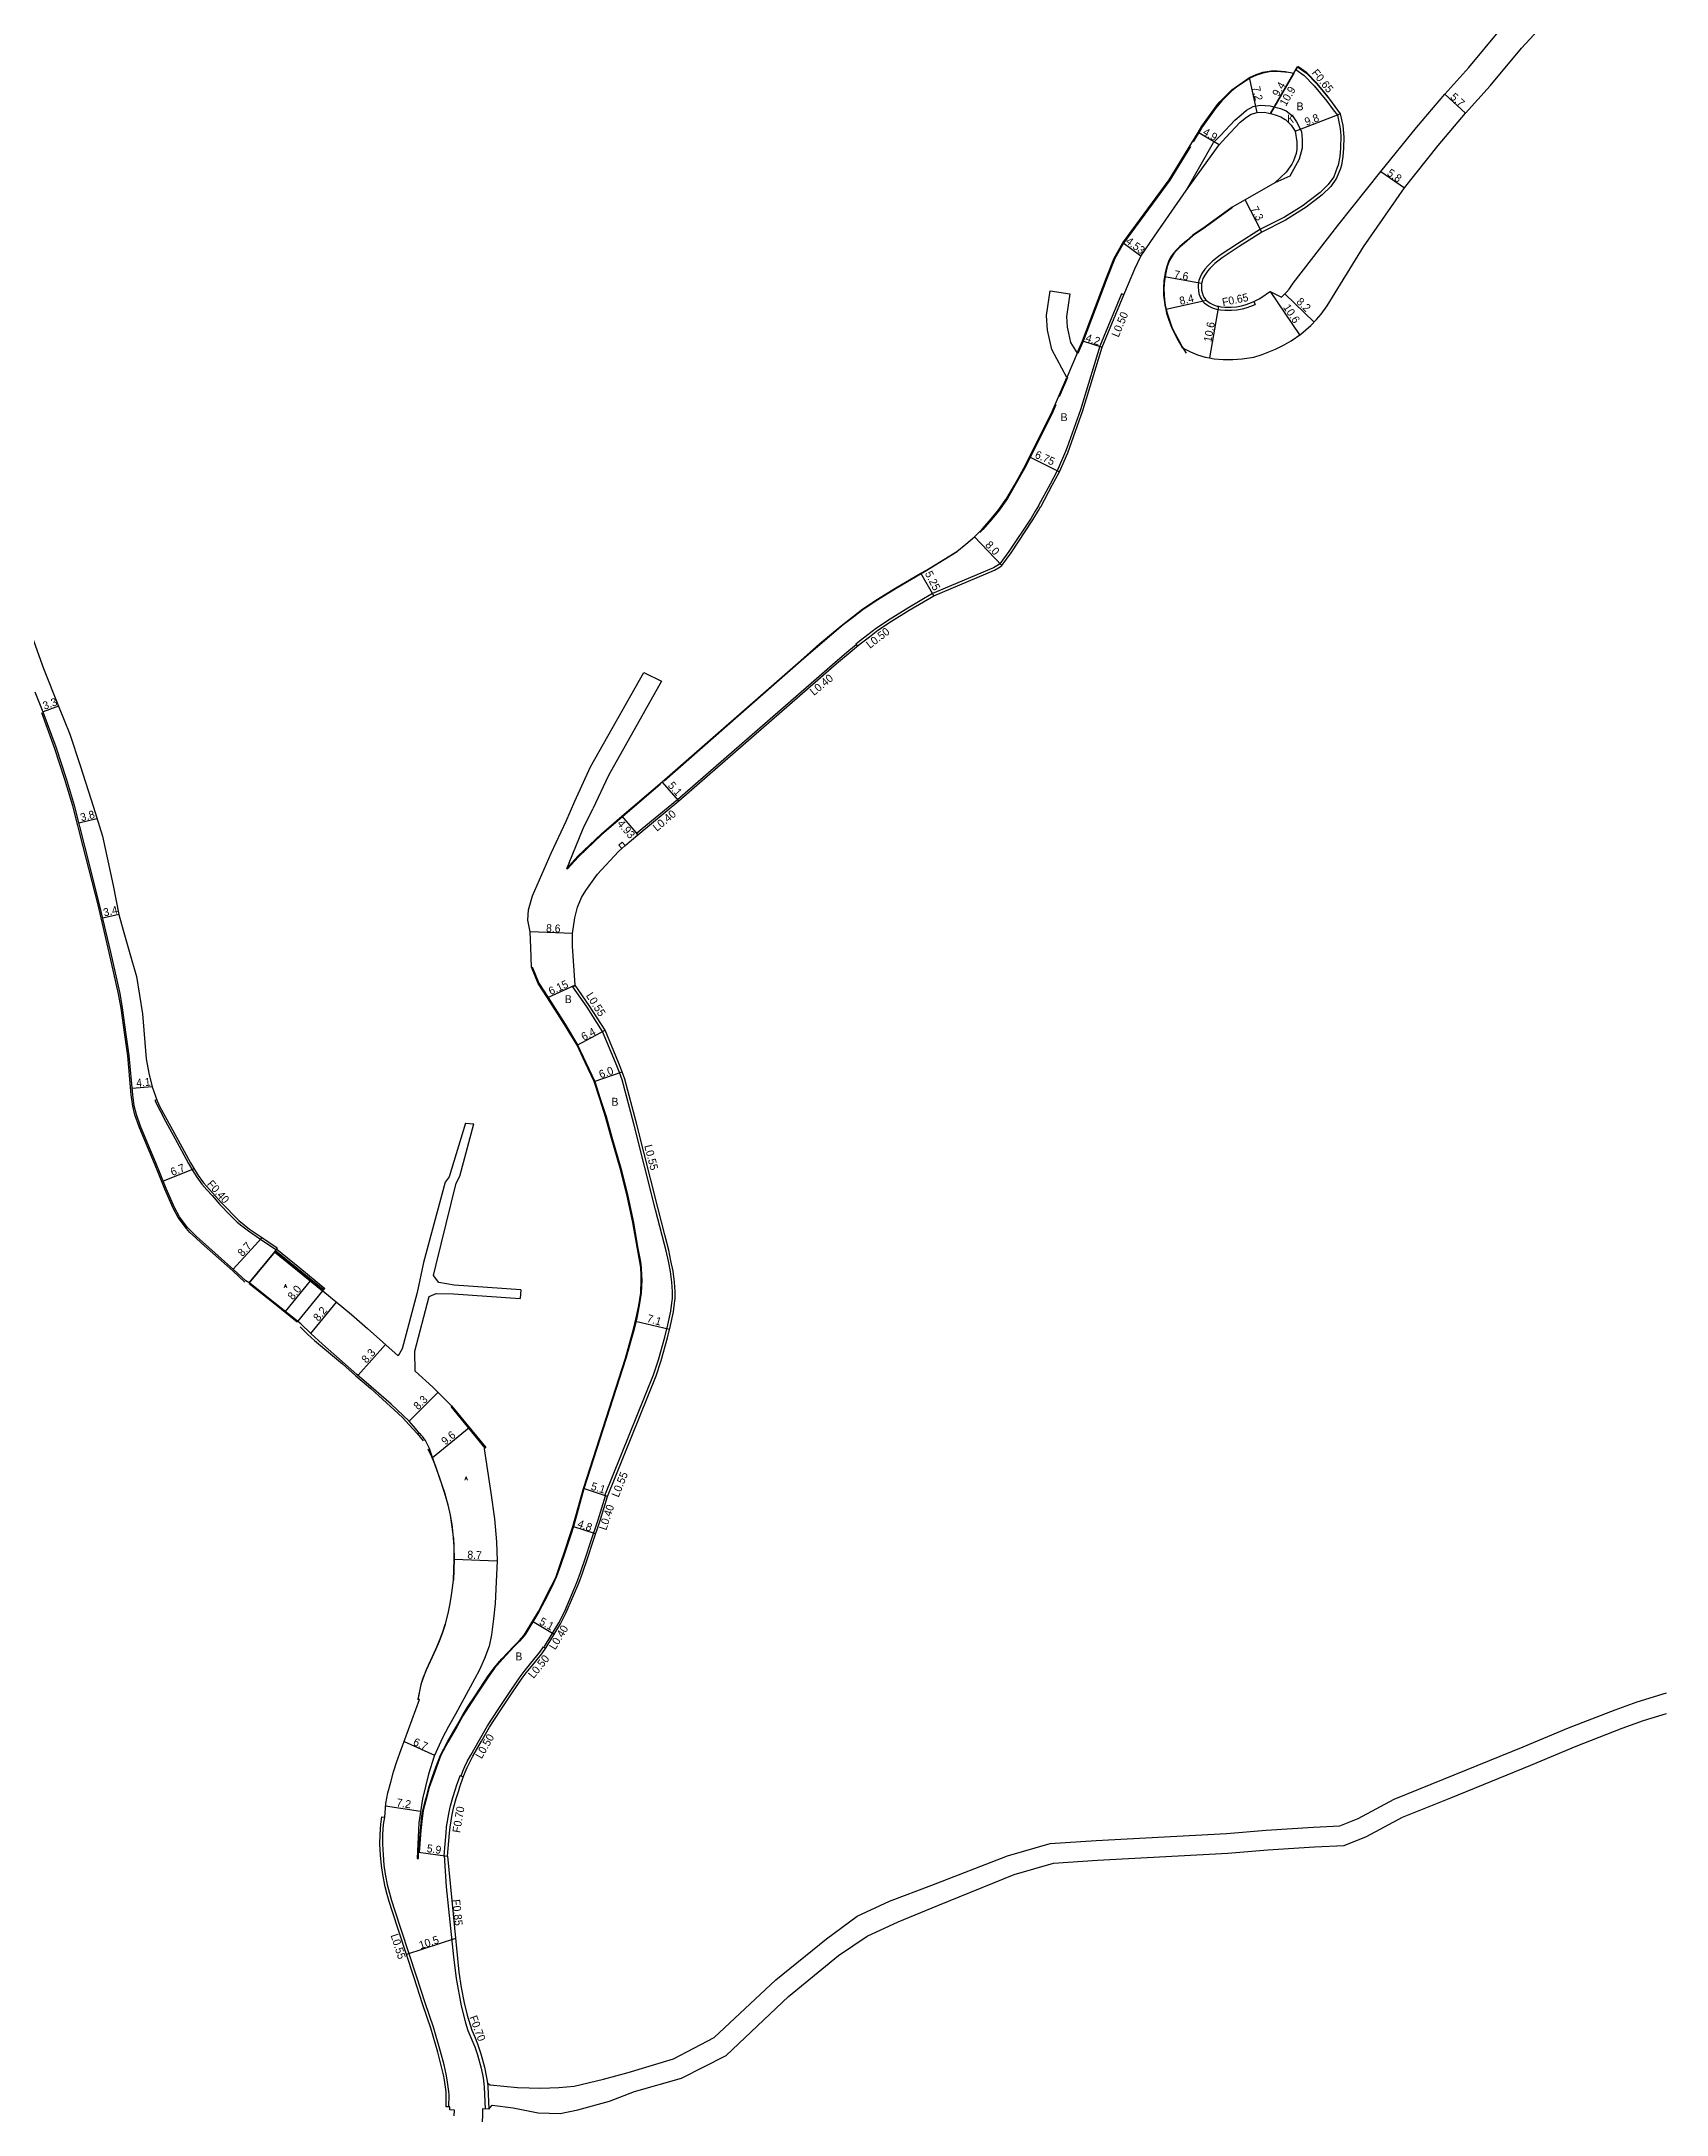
# Model space of a CAD drawing. Header units: metres. Extents: x -14400 to -12000, y -90000 to -87000.
# Drawn here: x -12610.7 to -12282.3, y -89259.4 to -88840.4 of the extents above; entities that cross this region are included whole.
import ezdxf

# ---------------------------------------------------------------- set-up
doc = ezdxf.new("R2010")
doc.units = ezdxf.units.M
doc.header["$LTSCALE"] = 2.5
for name, color, linetype in [('側溝・桝', 7, 'Continuous'), ('幅員', 7, 'Continuous'), ('歩道・分離帯・安全施設', 7, 'Continuous'), ('舗装', 7, 'Continuous'), ('道路', 7, 'Continuous')]:
    doc.layers.add(name, color=color, linetype=linetype)
doc.styles.get("Standard").update_dxf_attribs({"font": ''})
doc.styles.add('YOKO_DECO', font='txt.shx', dxfattribs={"bigfont": 'extfont.shx'})
doc.styles.get('Standard').set_extended_font_data('@MS PGothic')

msp = doc.modelspace()

# ---------------------------------------------------------------- linework, layer by layer
at = {"layer": '側溝・桝'}
for points in [[(-12356.83, -88845.54), (-12357.16, -88846.11), (-12355.49, -88847.32), (-12353.46, -88849.4), (-12350.91, -88852.5), (-12349.63, -88854.22), (-12348.8, -88855.32), (-12348.3, -88857.68), (-12348.22, -88858.04), (-12348.11, -88859.42), (-12348.19, -88861.95), (-12348.33, -88863.65), (-12348.66, -88865.4), (-12348.81, -88865.9), (-12349.54, -88867.74), (-12350.63, -88869.31), (-12352.26, -88870.94), (-12354.78, -88872.84), (-12355.73, -88873.54), (-12356.97, -88874.39), (-12359.47, -88875.9), (-12364.35, -88878.36)], [(-12364.35, -88878.36), (-12369, -88881.3), (-12372.48, -88883.61), (-12374.01, -88884.81), (-12375.07, -88885.83), (-12375.57, -88886.46), (-12376.16, -88887.28), (-12376.56, -88888.03), (-12376.78, -88888.69), (-12376.92, -88889.52), (-12376.94, -88890.08), (-12376.88, -88890.74), (-12376.77, -88891.35), (-12376.52, -88892.07), (-12376.34, -88892.44), (-12375.98, -88892.96), (-12375.7, -88893.26), (-12374.85, -88893.84), (-12374.25, -88894.15), (-12373.69, -88894.38), (-12373.22, -88894.52), (-12372.4, -88894.67), (-12371.53, -88894.74), (-12370.21, -88894.73), (-12369.13, -88894.67), (-12368, -88894.48), (-12367.22, -88894.24), (-12366.28, -88893.9), (-12365.44, -88893.55)], [(-12391.93, -88891.6), (-12392.4, -88891.4), (-12396.79, -88902.01), (-12400.71, -88914.86), (-12403.39, -88922.41), (-12403.74, -88923.28), (-12405.43, -88927.17), (-12406.86, -88929.87), (-12409.2, -88934.19), (-12409.23, -88934.25), (-12409.87, -88935.37), (-12410.69, -88936.73), (-12415.17, -88943.48), (-12416.99, -88945.97), (-12417.26, -88946.2), (-12418.31, -88946.78), (-12430.59, -88952), (-12435.6, -88954.92), (-12439.17, -88957.15), (-12441.94, -88958.97), (-12443.68, -88960.34), (-12445.79, -88961.94), (-12446.14, -88962.23), (-12445.81, -88962.62)], [(-12365.71, -88892.96), (-12365.44, -88893.55)], [(-12482.18, -88993.58), (-12454.05, -88969.14), (-12450.28, -88965.84), (-12447.53, -88963.53), (-12446.07, -88962.31)], [(-12490.17, -89000.73), (-12490.43, -89000.43), (-12482.18, -88993.58)], [(-12494.7, -89046.78), (-12497.3, -89040.51), (-12500.45, -89035.56), (-12503.29, -89031.44), (-12502.82, -89031.15)], [(-12496.32, -89134.45), (-12496.85, -89134.28), (-12487.01, -89109.91), (-12485.97, -89106.84), (-12484.7, -89102.28), (-12484.1, -89099.78), (-12483.54, -89097.04), (-12483.35, -89095.85), (-12483.2, -89094.45), (-12483.17, -89093.05), (-12483.29, -89091.19), (-12483.58, -89089), (-12484.01, -89086.93), (-12484.45, -89084.85), (-12485.27, -89081.75), (-12486.6, -89076.51), (-12491, -89059.13), (-12493.35, -89050.29), (-12493.86, -89048.81), (-12494.7, -89046.78)], [(-12587.41, -89054.23), (-12587.78, -89054.42), (-12585.62, -89058.64), (-12582.85, -89063.66), (-12580.98, -89067.16), (-12580.13, -89068.65), (-12579.31, -89069.93), (-12578.3, -89071.36), (-12577.3, -89072.47), (-12576.19, -89073.66), (-12574.65, -89075.43), (-12572.64, -89077.52), (-12571.12, -89079.02), (-12570.23, -89079.74), (-12568.89, -89080.81), (-12566.62, -89082.36), (-12563.32, -89084.56)], [(-12509.13, -89164.93), (-12509.01, -89164.77), (-12506.17, -89160.01), (-12504.99, -89157.76), (-12502.48, -89151.85), (-12501.76, -89149.86), (-12500.68, -89146.64), (-12499.65, -89143.58), (-12498.2, -89139.22), (-12496.7, -89134.33)], [(-12525.89, -89190.94), (-12525.54, -89190), (-12525.16, -89189.07), (-12524.66, -89188.04), (-12523.95, -89186.72), (-12522.18, -89183.67), (-12520.58, -89180.8), (-12518.4, -89177.54), (-12515.87, -89173.67), (-12513.94, -89170.91), (-12513.12, -89169.84), (-12511.81, -89168.17), (-12509.98, -89165.96), (-12509.21, -89164.87), (-12508.8, -89165.16)], [(-12529.32, -89207.06), (-12528.94, -89202.44), (-12528.82, -89201.22), (-12528.4, -89198.61), (-12528.39, -89198.57), (-12528.01, -89197), (-12527.57, -89195.31), (-12527.05, -89193.64), (-12526.8, -89192.93), (-12526.11, -89190.93), (-12526.08, -89190.87)], [(-12526.08, -89190.87), (-12525.42, -89191.1)], [(-12528.36, -89257.81), (-12528.32, -89255.39), (-12528.36, -89254.74), (-12528.68, -89252.35), (-12528.89, -89251.23), (-12529.35, -89249.35), (-12530.05, -89246.64), (-12531.49, -89241.74), (-12533.14, -89236.83), (-12534.87, -89231.61), (-12538.04, -89221.97), (-12539.23, -89218.26), (-12539.87, -89216.16), (-12540.27, -89214.73), (-12540.68, -89213.23), (-12541.19, -89210.8), (-12541.41, -89209), (-12541.6, -89206.89), (-12541.73, -89204.71), (-12541.71, -89202.8), (-12541.57, -89200.74), (-12541.33, -89199.3)], [(-12529.32, -89207.06), (-12528.93, -89213.34), (-12527.43, -89227.5), (-12526.88, -89231.91), (-12525.91, -89237.43), (-12524.99, -89240.87), (-12524.51, -89242.37), (-12523.14, -89245.72), (-12522.61, -89247.32), (-12521.86, -89250), (-12521.45, -89251.99), (-12521.21, -89253.79), (-12521.06, -89258.27)], [(-12520.58, -89253.02), (-12520.48, -89253.73), (-12520.32, -89258.32)]]:
    msp.add_lwpolyline(points, dxfattribs=at)
msp.add_lwpolyline([(-12494.01, -89002.83), (-12493.42, -89003.51), (-12492.74, -89002.93), (-12493.33, -89002.25)], close=True, dxfattribs=at)
at = {"layer": '幅員'}
for points in [[(-12362.34, -88854.95), (-12356.83, -88845.54)], [(-12365.01, -88854.76), (-12366.55, -88847.72)], [(-12357.59, -88846.84), (-12362.34, -88854.95)], [(-12327.11, -88851.07), (-12322.89, -88854.9)], [(-12357.35, -88858.56), (-12348.2, -88855.05)], [(-12372.72, -88861.29), (-12376.94, -88858.8)], [(-12340.02, -88866.68), (-12335.25, -88869.98)], [(-12364.05, -88878.93), (-12367.41, -88872.45)], [(-12388.52, -88883.78), (-12392.15, -88881.08)], [(-12376.23, -88889.33), (-12383.71, -88887.99)], [(-12362.39, -88890.92), (-12356.42, -88899.73)], [(-12353.52, -88897.13), (-12359.4, -88891.42)], [(-12375.27, -88892.77), (-12383.48, -88894.57)], [(-12372.8, -88893.94), (-12374.63, -88904.38)], [(-12400.33, -88900.92), (-12396.32, -88902.18)], [(-12411, -88924.33), (-12404.97, -88927.37)], [(-12416.62, -88946.31), (-12422.12, -88940.5)], [(-12430.34, -88952.43), (-12432.99, -88947.9)], [(-12481.91, -88993.89), (-12485.26, -88990.04)], [(-12493.38, -88996.99), (-12490.17, -89000.73)], [(-12503.36, -89020.71), (-12511.95, -89020.34)], [(-12502.82, -89031.15), (-12508.42, -89033.7)], [(-12502.47, -89043.23), (-12496.81, -89040.26)], [(-12499, -89050.63), (-12493.34, -89048.62)], [(-12483.77, -89100.75), (-12490.67, -89099.1)], [(-12496.32, -89134.45), (-12501.18, -89132.88)], [(-12498.72, -89142.05), (-12503.28, -89140.53)], [(-12527.31, -89147.11), (-12518.61, -89147.5)], [(-12507.1, -89162.34), (-12511.48, -89159.72)], [(-12537.39, -89183.97), (-12531.25, -89186.76)], [(-12541.16, -89196.96), (-12534.1, -89198.09)], [(-12534.48, -89206.38), (-12528.63, -89207.15)], [(-12527, -89223.78), (-12536.96, -89227.05)]]:
    msp.add_lwpolyline(points, dxfattribs=at)
at = {"layer": '幅員', "flags": 128}
for points in [[(-12607.24, -88974.72), (-12610.38, -88975.87)], [(-12599.49, -88997.49), (-12603.13, -88998.42)], [(-12595.04, -89016.83), (-12598.31, -89017.6)], [(-12588.31, -89051.65), (-12592.35, -89052.02)], [(-12579.85, -89068.23), (-12586.1, -89070.75)], [(-12566.11, -89082.14), (-12571.95, -89088.54)], [(-12561.4, -89097.11), (-12556.34, -89090.92)], [(-12556.29, -89101.52), (-12551.11, -89095.19)], [(-12546.73, -89109.98), (-12541.19, -89103.74)], [(-12536.41, -89119.27), (-12530.56, -89113.42)], [(-12531.65, -89126.59), (-12524.25, -89120.52)]]:
    msp.add_lwpolyline(points, dxfattribs=at)
at = {"layer": '歩道・分離帯・安全施設'}
for points in [[(-12350.68, -88851.6), (-12352.9, -88848.9), (-12354.99, -88846.75), (-12356.77, -88845.47)], [(-12359.15, -88846.66), (-12359.39, -88846.61), (-12361.12, -88846.46), (-12362.15, -88846.51), (-12363.84, -88846.8), (-12364.48, -88846.99), (-12365.15, -88847.25), (-12366.47, -88847.86), (-12369.18, -88849.67), (-12370.1, -88850.41), (-12372.16, -88852.43), (-12372.91, -88853.27), (-12373.51, -88854.03), (-12376.07, -88857.61), (-12376.35, -88858.1), (-12377.11, -88859.36), (-12377.91, -88860.68)], [(-12378.5, -88861.64), (-12382.64, -88868.43), (-12388.67, -88876.6), (-12392.02, -88881.16), (-12393.78, -88884.26), (-12395.31, -88888.17), (-12400.19, -88900.97), (-12401.25, -88903.46)], [(-12370.01, -88873.96), (-12375.45, -88877.94), (-12377.94, -88879.66), (-12379.23, -88880.77), (-12380.54, -88881.91), (-12381.21, -88882.57), (-12381.84, -88883.28), (-12382.35, -88884.02), (-12382.74, -88884.71), (-12383.18, -88885.89), (-12383.47, -88887.2), (-12383.74, -88888.73), (-12383.84, -88890.35), (-12383.82, -88891.54), (-12383.82, -88891.67), (-12383.73, -88892.61), (-12383.57, -88893.7), (-12383.21, -88895.32), (-12382.75, -88896.73), (-12382.22, -88898.13), (-12381.57, -88899.5), (-12380.87, -88900.83), (-12380.17, -88902.1), (-12379.34, -88903.42)], [(-12403.34, -88908.35), (-12404.99, -88912.22)], [(-12405.69, -88913.87), (-12406.49, -88915.73), (-12412.03, -88926.72), (-12413.95, -88930.14), (-12415.47, -88932.77), (-12417.28, -88935.34), (-12419.03, -88937.45), (-12420.48, -88939.05), (-12421.05, -88939.63)], [(-12425.62, -88943.59), (-12431.78, -88947.36), (-12437.98, -88950.99), (-12441.65, -88953.28), (-12444.63, -88955.23), (-12446.49, -88956.7), (-12448.66, -88958.34), (-12450.55, -88959.93), (-12453.34, -88962.27), (-12457.15, -88965.6), (-12484.87, -88989.89)], [(-12569.58, -89091.13), (-12572.03, -89088.89), (-12578.35, -89083.25), (-12579.57, -89082.14), (-12580.7, -89081.09), (-12581.41, -89080.31), (-12583.09, -89078.1), (-12584.12, -89076.23), (-12585.79, -89072.35), (-12587.01, -89069.32), (-12587.89, -89067.19), (-12589.51, -89063.31), (-12590.95, -89059.76), (-12591.82, -89057.37), (-12592.27, -89055.58), (-12592.55, -89053.32), (-12593.28, -89045.4), (-12593.87, -89041.14), (-12594.61, -89035.77), (-12595.14, -89032.89), (-12597, -89024.51), (-12599.27, -89014.9), (-12602.26, -89003.09), (-12604.36, -88994.89), (-12605.96, -88989.56), (-12608.04, -88983.15), (-12610.63, -88976.09)], [(-12485.58, -88990.51), (-12493.28, -88997.11), (-12497.44, -89000.66), (-12502.18, -89005.18), (-12504.45, -89007.7)], [(-12511.53, -89027.46), (-12510.18, -89030.71), (-12508.29, -89033.63), (-12504.87, -89038.99), (-12502.34, -89043.16), (-12500.7, -89046.78)], [(-12500.7, -89046.78), (-12498.9, -89050.59), (-12497.77, -89054.06), (-12496.6, -89057.69), (-12495.45, -89061.82), (-12493.64, -89068.1), (-12492.27, -89073.44), (-12491.06, -89079.09), (-12490.15, -89084.38), (-12489.65, -89087.03), (-12489.5, -89088.27), (-12489.41, -89089.73), (-12489.4, -89090.75), (-12489.47, -89093.32), (-12489.88, -89095.88), (-12490.4, -89098.38), (-12490.94, -89100.66), (-12492.59, -89106.57), (-12501.08, -89132.91), (-12503.18, -89140.56), (-12503.73, -89142.22), (-12504.76, -89145.27), (-12505.82, -89148.44), (-12506.62, -89150.66), (-12507.57, -89152.74), (-12509.07, -89155.62), (-12510.18, -89157.76), (-12512.82, -89162.16), (-12513.15, -89162.63), (-12514.11, -89163.72), (-12515.16, -89164.82), (-12517.56, -89167.35), (-12519.12, -89169.16), (-12520.32, -89170.78), (-12522.82, -89174.62), (-12524.49, -89177.12), (-12525.52, -89178.79), (-12526.79, -89181.05), (-12528.57, -89184.13), (-12529.99, -89186.76), (-12530.9, -89189.19), (-12531.63, -89191.26), (-12532.32, -89193.31), (-12532.81, -89195.2), (-12532.95, -89195.71), (-12533.08, -89196.15), (-12533.54, -89197.94), (-12533.66, -89198.57), (-12533.78, -89199.58), (-12534.02, -89201.98), (-12534.38, -89206.39)], [(-12553.74, -89092.65), (-12563.36, -89084.88)], [(-12559, -89099.15), (-12568.76, -89091.32)], [(-12558.4, -89100.16), (-12557.03, -89101.57), (-12556.1, -89102.4), (-12555.49, -89102.93), (-12549.87, -89107.66)], [(-12549.87, -89107.66), (-12547.19, -89110.07), (-12544.17, -89112.68)], [(-12544.17, -89112.68), (-12539.4, -89116.93)], [(-12539.4, -89116.93), (-12537.73, -89118.51), (-12536.4, -89119.96), (-12534.8, -89121.76), (-12533.59, -89123.21)], [(-12527.99, -89116.27), (-12521.08, -89124.69)], [(-12532.59, -89124.82), (-12531.86, -89126.36), (-12531.09, -89128.36), (-12530.3, -89130.56), (-12529.27, -89133.65), (-12528.57, -89136.14), (-12528.11, -89138.23), (-12527.79, -89140.11), (-12527.57, -89142.11), (-12527.51, -89142.83)], [(-12527.51, -89142.83), (-12527.39, -89144.6), (-12527.36, -89147.11), (-12527.42, -89149.28), (-12527.51, -89151.34)], [(-12527.51, -89151.34), (-12527.6, -89152.48), (-12527.88, -89154.39), (-12528.18, -89156.11), (-12528.59, -89158.14), (-12529.13, -89160.24), (-12529.73, -89162.1), (-12530.32, -89163.67), (-12530.99, -89165.25), (-12532.16, -89167.74), (-12532.97, -89169.51), (-12533.65, -89171.31), (-12534, -89172.48), (-12534.65, -89175.59)]]:
    msp.add_lwpolyline(points, dxfattribs=at)
at = {"layer": '舗装'}
for points in [[(-12379.35, -88870.52), (-12373.81, -88860.86), (-12372.4, -88859.4), (-12369.55, -88856.32), (-12368.23, -88855.25), (-12367.14, -88854.3), (-12365.83, -88853.54), (-12364.42, -88853.31), (-12362.39, -88853.4), (-12360.29, -88853.96), (-12359.17, -88854.41), (-12357.85, -88855.45), (-12357.05, -88856.65), (-12356.05, -88858.62), (-12355.89, -88860.24), (-12355.91, -88861.96), (-12356.5, -88864.19), (-12358.42, -88867.63), (-12361.43, -88868.95)], [(-12401.39, -88903.4), (-12403.48, -88908.3)], [(-12563.56, -89085.04), (-12568.72, -89091.27)], [(-12553.88, -89092.93), (-12558.94, -89099.08)]]:
    msp.add_lwpolyline(points, dxfattribs=at)
at = {"layer": '道路'}
for points in [[(-12481.91, -88993.89), (-12453.79, -88969.44), (-12450.02, -88966.14), (-12447.28, -88963.84), (-12445.48, -88962.34), (-12443.37, -88960.74), (-12441.64, -88959.38), (-12438.9, -88957.57), (-12435.34, -88955.35), (-12430.34, -88952.43), (-12418.09, -88947.23), (-12416.98, -88946.61), (-12416.62, -88946.31), (-12414.75, -88943.77), (-12410.33, -88937.09), (-12409.19, -88935.19), (-12408.79, -88934.49), (-12408.76, -88934.43), (-12406.42, -88930.11), (-12404.97, -88927.37), (-12403.29, -88923.52), (-12402.85, -88922.39), (-12400.23, -88915.02), (-12396.32, -88902.18), (-12391.93, -88891.6), (-12391.02, -88889.39), (-12389.76, -88886.36), (-12388.52, -88883.78), (-12385.74, -88879.75), (-12379.35, -88870.52), (-12372.72, -88861.29), (-12371.31, -88859.83), (-12368.46, -88856.75), (-12367.14, -88855.68), (-12366.19, -88855.11), (-12365.01, -88854.76), (-12363.58, -88854.73), (-12362.34, -88854.95), (-12361.36, -88855.22), (-12360.25, -88855.63), (-12359.33, -88856.16), (-12359.19, -88856.26), (-12358.25, -88857.18), (-12358.15, -88857.31), (-12357.35, -88858.56), (-12356.97, -88860.68), (-12356.97, -88862.21), (-12357.14, -88863.03), (-12357.66, -88864.56), (-12357.99, -88865.24), (-12359.17, -88866.8), (-12361.43, -88868.95), (-12367.41, -88872.45), (-12370.07, -88873.88), (-12375.51, -88877.86), (-12378, -88879.58), (-12379.29, -88880.7), (-12380.61, -88881.83), (-12381.29, -88882.5), (-12381.92, -88883.21), (-12382.43, -88883.96), (-12382.83, -88884.67), (-12383.27, -88885.86), (-12383.57, -88887.18), (-12383.71, -88887.99), (-12383.84, -88888.72), (-12383.94, -88890.34), (-12383.92, -88891.55), (-12383.92, -88891.68), (-12383.83, -88892.62), (-12383.66, -88893.72), (-12383.48, -88894.57), (-12383.31, -88895.35), (-12382.84, -88896.77), (-12382.31, -88898.17), (-12381.66, -88899.55), (-12380.96, -88900.87), (-12380.26, -88902.15), (-12380.2, -88902.23), (-12379.94, -88902.41), (-12378.47, -88903.17), (-12377.07, -88903.76), (-12375.52, -88904.22), (-12374.63, -88904.38), (-12373.68, -88904.55), (-12371.89, -88904.7), (-12369.9, -88904.67), (-12368.06, -88904.58), (-12365.7, -88904.19), (-12364.03, -88903.67), (-12362.66, -88903.17), (-12361.3, -88902.6), (-12359.52, -88901.72), (-12358.14, -88900.9), (-12356.19, -88899.58), (-12354.18, -88897.81), (-12352.99, -88896.58), (-12352.09, -88895.51), (-12350.88, -88893.84), (-12343.5, -88881.94), (-12335.25, -88869.98), (-12328.45, -88861.43), (-12322.89, -88854.9), (-12317.91, -88849.4), (-12311.59, -88841.75), (-12305.66, -88835.36)], [(-12401.39, -88903.4), (-12400.33, -88900.92), (-12395.45, -88888.11), (-12393.91, -88884.2), (-12392.15, -88881.08), (-12388.79, -88876.51), (-12382.77, -88868.35), (-12376.94, -88858.8), (-12376.2, -88857.53), (-12373.59, -88853.89), (-12373, -88853.13), (-12372.54, -88852.59), (-12370.12, -88850.21), (-12369.48, -88849.69), (-12366.55, -88847.72), (-12365.18, -88847.1), (-12364.6, -88846.88), (-12363.84, -88846.65), (-12362.2, -88846.36), (-12360.97, -88846.33), (-12359.37, -88846.47), (-12357.59, -88846.84), (-12357.16, -88846.11), (-12356.83, -88845.54), (-12355.06, -88846.83), (-12352.97, -88848.97), (-12350.4, -88852.1), (-12348.2, -88855.05), (-12347.7, -88857.38), (-12347.47, -88859.75), (-12347.54, -88861.99), (-12347.68, -88863.69), (-12347.99, -88865.44), (-12348.19, -88866.12), (-12348.97, -88868.05), (-12350.13, -88869.73), (-12351.84, -88871.43), (-12355.12, -88873.92), (-12359.26, -88876.53), (-12364.05, -88878.93), (-12368.65, -88881.84), (-12372.1, -88884.13), (-12373.58, -88885.3), (-12374.59, -88886.27), (-12375.05, -88886.85), (-12375.6, -88887.62), (-12375.96, -88888.29), (-12376.15, -88888.85), (-12376.23, -88889.33), (-12376.28, -88889.59), (-12376.29, -88890.06), (-12376.24, -88890.65), (-12376.14, -88891.18), (-12375.92, -88891.82), (-12375.78, -88892.1), (-12375.47, -88892.55), (-12375.27, -88892.77), (-12374.52, -88893.28), (-12373.98, -88893.56), (-12373.47, -88893.77), (-12373.07, -88893.89), (-12372.8, -88893.94), (-12372.32, -88894.02), (-12371.51, -88894.09), (-12370.23, -88894.08), (-12369.2, -88894.02), (-12368.15, -88893.85), (-12367.43, -88893.63), (-12366.52, -88893.29), (-12365.71, -88892.96), (-12364.59, -88892.4), (-12363.83, -88891.95), (-12362.69, -88891.17), (-12362.39, -88890.92), (-12360.07, -88892.1), (-12359.4, -88891.42), (-12359.08, -88891.09), (-12358.56, -88890.47), (-12357.7, -88889.28), (-12348.73, -88877.59), (-12340.02, -88866.68), (-12332.83, -88857.79), (-12327.11, -88851.07), (-12322.22, -88845.67), (-12315.99, -88838.12)], [(-12403.48, -88908.3), (-12406.5, -88902.7), (-12407.06, -88900.22), (-12407.4, -88898.73), (-12407.56, -88895.82), (-12406.81, -88890.84)], [(-12406.81, -88890.84), (-12402.85, -88891.44)], [(-12402.85, -88891.44), (-12403.54, -88896.01), (-12403.42, -88898.18), (-12403.16, -88899.34), (-12402.72, -88901.28), (-12401.39, -88903.4)], [(-12485.26, -88990.04), (-12457.25, -88965.49), (-12453.44, -88962.15), (-12450.65, -88959.81), (-12448.75, -88958.23), (-12446.58, -88956.58), (-12444.71, -88955.11), (-12441.73, -88953.15), (-12438.06, -88950.86), (-12432.99, -88947.9), (-12431.86, -88947.23), (-12425.7, -88943.46), (-12423.87, -88941.99), (-12422.12, -88940.5), (-12420.59, -88938.95), (-12419.14, -88937.35), (-12417.4, -88935.25), (-12415.6, -88932.69), (-12414.08, -88930.07), (-12412.17, -88926.65), (-12411, -88924.33), (-12406.62, -88915.67), (-12403.48, -88908.3)], [(-12612.57, -88960.73), (-12610.29, -88967.16), (-12607.24, -88974.72), (-12604.96, -88980.4), (-12602.89, -88986.73), (-12600.22, -88995.17), (-12598.39, -89001), (-12596.19, -89010.96), (-12595.04, -89016.83), (-12594.21, -89020.01), (-12592.41, -89026.17), (-12591.51, -89029.39), (-12590.31, -89036.93), (-12589.54, -89045.99), (-12589.02, -89048.91), (-12588.31, -89051.65), (-12587.3, -89054.53), (-12586.78, -89055.73), (-12584.62, -89059.66), (-12581.84, -89064.69), (-12580.56, -89067.05), (-12579.05, -89069.57), (-12577.98, -89071.08), (-12574.35, -89075.15), (-12570.82, -89078.68), (-12568.63, -89080.46), (-12566.42, -89081.93), (-12563.08, -89084.21), (-12563.61, -89085), (-12558.94, -89088.8), (-12553.87, -89092.93), (-12548.03, -89097.71), (-12544.81, -89100.52), (-12538.6, -89106.03)], [(-12502.93, -88993.95), (-12499.71, -88986.99), (-12488.96, -88967.95)], [(-12485.36, -88969.7), (-12496.13, -88988.78), (-12499.24, -88995.5)], [(-12488.96, -88967.95), (-12485.36, -88969.7)], [(-12531.04, -89128.34), (-12532.29, -89124.77), (-12532.85, -89123.67), (-12533.11, -89123.18), (-12533.35, -89122.8), (-12533.62, -89122.44), (-12533.88, -89122.13), (-12534.12, -89121.87), (-12534.27, -89121.73), (-12535.12, -89120.76), (-12536.41, -89119.27), (-12540.04, -89115.8), (-12544.06, -89112.29), (-12546.95, -89109.79), (-12550.44, -89106.73), (-12553.93, -89103.7), (-12556.29, -89101.52), (-12558.3, -89099.6), (-12563.52, -89095.42), (-12568.6, -89091.34), (-12569.39, -89090.87), (-12571.82, -89088.66), (-12578.14, -89083.02), (-12579.36, -89081.91), (-12580.47, -89080.87), (-12581.16, -89080.1), (-12582.82, -89077.93), (-12583.84, -89076.09), (-12585.5, -89072.23), (-12586.72, -89069.2), (-12587.6, -89067.07), (-12589.22, -89063.19), (-12590.66, -89059.65), (-12591.51, -89057.27), (-12591.96, -89055.52), (-12592.24, -89053.29), (-12592.97, -89045.36), (-12593.56, -89041.1), (-12594.3, -89035.72), (-12594.83, -89032.83), (-12596.7, -89024.44), (-12598.96, -89014.82), (-12601.96, -89003.01), (-12604.06, -88994.81), (-12605.66, -88989.46), (-12607.75, -88983.05), (-12610.34, -88975.97), (-12611.95, -88971.92)], [(-12504.56, -89007.61), (-12502.29, -89005.07), (-12497.54, -89000.55), (-12493.38, -88996.99), (-12485.26, -88990.04)], [(-12507.67, -89004.48), (-12504.65, -88998.01), (-12502.93, -88993.95)], [(-12504.04, -89006.38), (-12501.25, -88999.46), (-12499.24, -88995.5)], [(-12498.34, -89008.7), (-12494.1, -89004.09), (-12493.42, -89003.51), (-12492.74, -89002.93), (-12490.17, -89000.73), (-12481.91, -88993.89)], [(-12511.95, -89020.34), (-12512.38, -89017.99), (-12512.25, -89015.91), (-12511.47, -89013.11), (-12507.67, -89004.48)], [(-12504.04, -89006.38), (-12504.56, -89007.61)], [(-12502.82, -89031.15), (-12503.38, -89023.24), (-12503.36, -89020.71), (-12502.92, -89017.54), (-12502.36, -89015.4), (-12501.53, -89013.43), (-12500.71, -89012), (-12498.34, -89008.7)], [(-12500.81, -89046.78), (-12502.47, -89043.23), (-12505, -89039.06), (-12508.42, -89033.7), (-12510.32, -89030.77), (-12511.67, -89027.49), (-12511.81, -89023.52), (-12511.95, -89020.34)], [(-12494.11, -89046.78), (-12496.81, -89040.26), (-12499.98, -89035.27), (-12502.82, -89031.15)], [(-12534.48, -89206.38), (-12534.12, -89201.97), (-12533.88, -89199.57), (-12533.76, -89198.61), (-12533.65, -89197.96), (-12533.08, -89195.78), (-12532.91, -89195.18), (-12532.42, -89193.28), (-12531.72, -89191.23), (-12531, -89189.16), (-12530.08, -89186.72), (-12528.66, -89184.08), (-12526.87, -89181), (-12525.61, -89178.73), (-12524.58, -89177.07), (-12522.91, -89174.57), (-12520.4, -89170.73), (-12519.2, -89169.1), (-12517.63, -89167.29), (-12515.23, -89164.75), (-12514.18, -89163.66), (-12513.21, -89162.54), (-12512.93, -89162.15), (-12510.27, -89157.71), (-12509.15, -89155.57), (-12507.66, -89152.69), (-12506.71, -89150.63), (-12505.92, -89148.41), (-12504.85, -89145.24), (-12503.82, -89142.18), (-12503.28, -89140.53), (-12501.18, -89132.88), (-12492.68, -89106.54), (-12491.04, -89100.64), (-12490.5, -89098.36), (-12489.98, -89095.86), (-12489.57, -89093.31), (-12489.5, -89090.75), (-12489.51, -89089.73), (-12489.6, -89088.28), (-12489.75, -89087.04), (-12490.25, -89084.4), (-12491.16, -89079.11), (-12492.37, -89073.46), (-12493.74, -89068.12), (-12495.55, -89061.84), (-12496.7, -89057.72), (-12497.87, -89054.09), (-12499, -89050.63), (-12500.81, -89046.78)], [(-12528.63, -89207.15), (-12528.24, -89202.5), (-12528.13, -89201.31), (-12527.71, -89198.74), (-12527.7, -89198.72), (-12527.33, -89197.17), (-12526.9, -89195.5), (-12526.38, -89193.86), (-12526.14, -89193.15), (-12525.45, -89191.17), (-12525.08, -89190.18), (-12524.7, -89189.27), (-12524.22, -89188.27), (-12523.51, -89186.96), (-12521.74, -89183.92), (-12520.15, -89181.06), (-12517.98, -89177.82), (-12515.46, -89173.95), (-12513.53, -89171.2), (-12512.73, -89170.14), (-12511.42, -89168.49), (-12509.59, -89166.27), (-12508.68, -89164.98), (-12505.82, -89160.2), (-12504.63, -89157.93), (-12502.11, -89152), (-12501.38, -89149.99), (-12500.3, -89146.77), (-12499.27, -89143.71), (-12497.82, -89139.34), (-12496.32, -89134.45), (-12486.5, -89110.1), (-12485.44, -89107), (-12484.17, -89102.42), (-12483.57, -89099.9), (-12483, -89097.14), (-12482.8, -89095.93), (-12482.65, -89094.48), (-12482.62, -89093.04), (-12482.74, -89091.14), (-12483.04, -89088.91), (-12483.48, -89086.82), (-12483.92, -89084.72), (-12484.74, -89081.62), (-12486.07, -89076.37), (-12490.47, -89059), (-12492.82, -89050.13), (-12493.34, -89048.62), (-12494.11, -89046.78)], [(-12525.03, -89059), (-12528.33, -89069.88), (-12529.14, -89070.93), (-12533.48, -89087.18), (-12534.8, -89093.27), (-12537.78, -89104.65), (-12538.6, -89106.03)], [(-12513.84, -89092.72), (-12527.31, -89091.73), (-12530.42, -89091.2), (-12531.44, -89089.84), (-12530.95, -89087.59), (-12526.89, -89071.17), (-12526.18, -89069.71), (-12523.32, -89059.18)], [(-12525.03, -89059), (-12523.32, -89059.18)], [(-12513.84, -89092.72), (-12513.99, -89094.48)], [(-12535.21, -89109.14), (-12535.25, -89105.07), (-12532.37, -89094.05), (-12530.95, -89093.47), (-12527.46, -89093.5), (-12513.99, -89094.48)], [(-12535.21, -89109.14), (-12535.19, -89109.16), (-12531.62, -89112.36), (-12527.84, -89116.14), (-12520.93, -89124.56), (-12521.26, -89124.84), (-12519.86, -89133.7)], [(-12527.46, -89142.83), (-12527.51, -89142.1), (-12527.74, -89140.1), (-12528.05, -89138.22), (-12528.52, -89136.13), (-12529.22, -89133.64), (-12530.25, -89130.54), (-12531.04, -89128.34)], [(-12519.86, -89133.7), (-12519.14, -89139.02), (-12518.75, -89143.63)], [(-12527.46, -89142.83), (-12527.33, -89144.6), (-12527.31, -89147.11), (-12527.36, -89149.29), (-12527.46, -89151.35)], [(-12518.75, -89143.63), (-12518.61, -89147.5), (-12518.83, -89151.72)], [(-12541.33, -89199.3), (-12541.13, -89196.52), (-12540.67, -89194.37), (-12540.12, -89192.19), (-12539.54, -89190.11), (-12538.9, -89188), (-12537.98, -89185.6), (-12535.02, -89177.52), (-12534.32, -89175.52), (-12534.56, -89175.44), (-12533.94, -89172.49), (-12533.6, -89171.32), (-12532.92, -89169.53), (-12532.11, -89167.76), (-12530.94, -89165.28), (-12530.27, -89163.69), (-12529.68, -89162.12), (-12529.08, -89160.25), (-12528.53, -89158.15), (-12528.12, -89156.12), (-12527.82, -89154.39), (-12527.55, -89152.48), (-12527.46, -89151.35)], [(-12518.83, -89151.72), (-12519.03, -89156.12), (-12519.32, -89159.17), (-12519.78, -89162.4), (-12520.22, -89164.7), (-12521.16, -89167.24), (-12522.19, -89169.49), (-12523.21, -89171.37), (-12527.03, -89178.44), (-12528.42, -89180.96), (-12529.66, -89183.26), (-12531.33, -89186.95), (-12532.5, -89190.62), (-12533.7, -89195.58), (-12534.47, -89200.4), (-12534.76, -89207.65), (-12534.53, -89207.65), (-12534.48, -89206.38)], [(-12520.58, -89253.02), (-12520.04, -89253.4), (-12514.51, -89253.93), (-12509.79, -89254.04), (-12506.11, -89253.9), (-12503.03, -89253.64), (-12497.11, -89252.21), (-12492.13, -89250.89), (-12482.97, -89248.15), (-12474.77, -89243.83), (-12462.3, -89232.15), (-12452.05, -89223.84), (-12445.83, -89219.26), (-12439.32, -89216.28), (-12430.73, -89213.05), (-12415.46, -89207.12), (-12406.85, -89204.6), (-12397.54, -89203.99), (-12371.19, -89202.58), (-12363.18, -89201.9), (-12353.6, -89201.27), (-12348.31, -89201.04), (-12344.62, -89199.55), (-12337.33, -89195.64), (-12327.34, -89191.63), (-12311.23, -89185.07), (-12302.06, -89181.2), (-12292.63, -89177.57), (-12288.24, -89175.96), (-12282.27, -89174.13)], [(-12520.32, -89258.32), (-12519.6, -89257.5), (-12515.37, -89258.05), (-12510.35, -89259.05), (-12505.86, -89259.14), (-12502.31, -89258.44), (-12495.92, -89256.66), (-12490.87, -89254.69), (-12481.33, -89252.02), (-12472.34, -89247.43), (-12459.73, -89235.55), (-12449.59, -89227.26), (-12443.83, -89223.3), (-12437.58, -89220.45), (-12429.53, -89217.12), (-12414.15, -89210.9), (-12406.15, -89208.57), (-12397.3, -89207.98), (-12370.92, -89206.57), (-12362.88, -89205.89), (-12353.39, -89205.26), (-12347.45, -89205.01), (-12342.92, -89203.18), (-12335.64, -89199.27), (-12325.85, -89195.34), (-12309.69, -89188.77), (-12300.56, -89184.91), (-12291.23, -89181.31), (-12286.96, -89179.75), (-12282.27, -89178.31)], [(-12527.29, -89259.64), (-12527.2, -89258.49), (-12528.16, -89258.42), (-12528.15, -89257.82), (-12528.94, -89257.81), (-12528.9, -89255.4), (-12528.93, -89254.79), (-12529.25, -89252.44), (-12529.45, -89251.35), (-12529.9, -89249.49), (-12530.61, -89246.79), (-12532.04, -89241.91), (-12533.67, -89237.01), (-12535.4, -89231.78), (-12538.57, -89222.14), (-12539.76, -89218.43), (-12540.41, -89216.31), (-12540.81, -89214.88), (-12541.22, -89213.37), (-12541.74, -89210.89), (-12541.96, -89209.06), (-12542.16, -89206.93), (-12542.29, -89204.72), (-12542.27, -89202.78), (-12542.12, -89200.68), (-12541.91, -89199.23), (-12541.33, -89199.3)], [(-12528.63, -89207.15), (-12526.33, -89230.6), (-12525.86, -89233.73), (-12525.29, -89236.78), (-12524.65, -89239.29), (-12523.71, -89242.35), (-12523.2, -89243.57), (-12522.58, -89245.07), (-12522.45, -89245.49)], [(-12522.45, -89245.49), (-12521.91, -89247.1), (-12521.15, -89249.82), (-12520.73, -89251.87), (-12520.58, -89253.02)], [(-12520.32, -89258.32), (-12521.54, -89258.25), (-12521.57, -89259.77), (-12521.84, -89263.51), (-12522.21, -89268.5), (-12523.32, -89284.23), (-12524.21, -89296.67)]]:
    msp.add_lwpolyline(points, dxfattribs=at)
for points in [[(-12563.56, -89085.04), (-12563.14, -89084.52), (-12558.51, -89088.28), (-12553.46, -89092.41), (-12553.88, -89092.93), (-12558.94, -89088.8)], [(-12563.56, -89085.04), (-12558.94, -89088.8), (-12553.88, -89092.93), (-12558.94, -89099.08), (-12563.52, -89095.42), (-12568.6, -89091.34), (-12568.72, -89091.27)], [(-12558.94, -89099.08), (-12559.05, -89099.22), (-12563.63, -89095.56), (-12568.71, -89091.48), (-12568.6, -89091.34), (-12563.52, -89095.42)]]:
    msp.add_lwpolyline(points, close=True, dxfattribs=at)

# ---------------------------------------------------------------- texts
at = {"layer": '側溝・桝'}
for s, rotation, p in [('F0.65', 309.4039, (-12354.09, -88846.82)), ('F0.65', 11.6998, (-12371.91, -88893.92)), ('L0.50', 67.4702, (-12393.03, -88900.32)), ('L0.50', 37.3436, (-12443.28, -88963.18)), ('L0.40', 39.3362, (-12454.59, -88972.7)), ('L0.40', 39.6853, (-12486.33, -89000.15)), ('L0.55', 302.438, (-12500.73, -89033.23)), ('L0.55', 284.6079, (-12488.89, -89063.6)), ('F0.40', 311.671, (-12577.35, -89071.4)), ('L0.55', 68.3474, (-12494.07, -89134.76)), ('L0.40', 71.7079, (-12496.56, -89141.4)), ('L0.40', 58.6518, (-12506.87, -89165.59)), ('L0.50', 50.7742, (-12511.25, -89171.37)), ('L0.50', 59.8685, (-12521.75, -89187.61)), ('F0.70', 80.2255, (-12526.1, -89202.54)), ('F0.85', 276, (-12527.71, -89215.97)), ('L0.55', 288, (-12540.17, -89223.15)), ('F0.70', 290.4049, (-12524.25, -89239.71))]:
    msp.add_text(s, height=1.6, rotation=rotation, dxfattribs=at).set_placement(p)
at = {"layer": '幅員'}
for s, rotation, p in [('7.2', 282.3353, (-12366.02, -88849.66)), ('9.4', 59.6666, (-12360.69, -88851.71)), ('10.9', 59.6666, (-12359.2, -88853.63)), ('5.7', 317.7762, (-12326.12, -88851.83)), ('4.9', 329.4759, (-12376.15, -88859.14)), ('9.8', 20.9993, (-12355.05, -88857.48)), ('5.8', 325.279, (-12338.9, -88867.34)), ('7.3', 297.4035, (-12366.38, -88874.23)), ('4.53', 323.3368, (-12391.71, -88881.08)), ('7.6', 349.8805, (-12381.91, -88888.21)), ('8.4', 13.2953, (-12380.51, -88893.66)), ('10.6', 303.3083, (-12359.82, -88894.14)), ('8.2', 316.6691, (-12357.22, -88893.19)), ('4.2', 342.5136, (-12399.82, -88900.97)), ('10.6', 79.4374, (-12374.28, -88901.26)), ('6.75', 335.9673, (-12410.08, -88924.49)), ('8.0', 313.4088, (-12420.08, -88942.28)), ('5.25', 296.8356, (-12432.21, -88947.93)), ('3.3', 20.1099, (-12610.1, -88975.5)), ('5.1', 310.9965, (-12484.21, -88990.86)), ('3.8', 14.3648, (-12602.62, -88998.04)), ('4.93', 310.6061, (-12494.45, -88998.57)), ('3.4', 13.2689, (-12598, -89017.27)), ('8.6', 357.5724, (-12508.75, -89020.38)), ('6.15', 24.521, (-12507.77, -89033.18)), ('6.4', 27.6939, (-12501.1, -89042.4)), ('4.1', 5.2898, (-12591.49, -89051.69)), ('6.0', 19.55, (-12497.69, -89049.99)), ('6.7', 21.9303, (-12584.24, -89069.73)), ('8.7', 47.6664, (-12570.07, -89086.11)), ('8.0', 50.7567, (-12559.89, -89094.87)), ('8.2', 50.703, (-12554.71, -89099.19)), ('7.1', 344.023, (-12488.47, -89099.15)), ('8.3', 48.4032, (-12545, -89107.66)), ('8.3', 44.9844, (-12534.57, -89117.08)), ('9.6', 39.3741, (-12529.1, -89124.17)), ('5.1', 343.5057, (-12499.79, -89133.07)), ('4.8', 340.4016, (-12502.5, -89140.6)), ('8.7', 357, (-12524.66, -89147)), ('5.1', 331.6096, (-12510.26, -89160.22)), ('6.7', 336, (-12535.74, -89184.64)), ('7.2', 351, (-12539.04, -89197.06)), ('5.9', 352.2102, (-12532.9, -89206.33)), ('10.5', 18, (-12534.1, -89225.97))]:
    msp.add_text(s, height=1.6, rotation=rotation, dxfattribs=at).set_placement(p)
at = {"layer": '舗装'}
for s, p in [('B', (-12357.03, -88854.33)), ('K', (-12358.95, -88856.81)), ('B', (-12404.73, -88917.15)), ('B', (-12504.93, -89034.77)), ('B', (-12495.49, -89055.5)), ('B', (-12514.91, -89167.59))]:
    msp.add_text(s, height=1.6, dxfattribs=at).set_placement(p)
at = {"layer": '舗装', "style": 'YOKO_DECO'}
for p in [(-12561.69, -89092.3, 282.96), (-12525.14, -89131.15, 283.35)]:
    msp.add_text('A', height=0.75, dxfattribs=at).set_placement(p)

doc.saveas('drawing.dxf')
